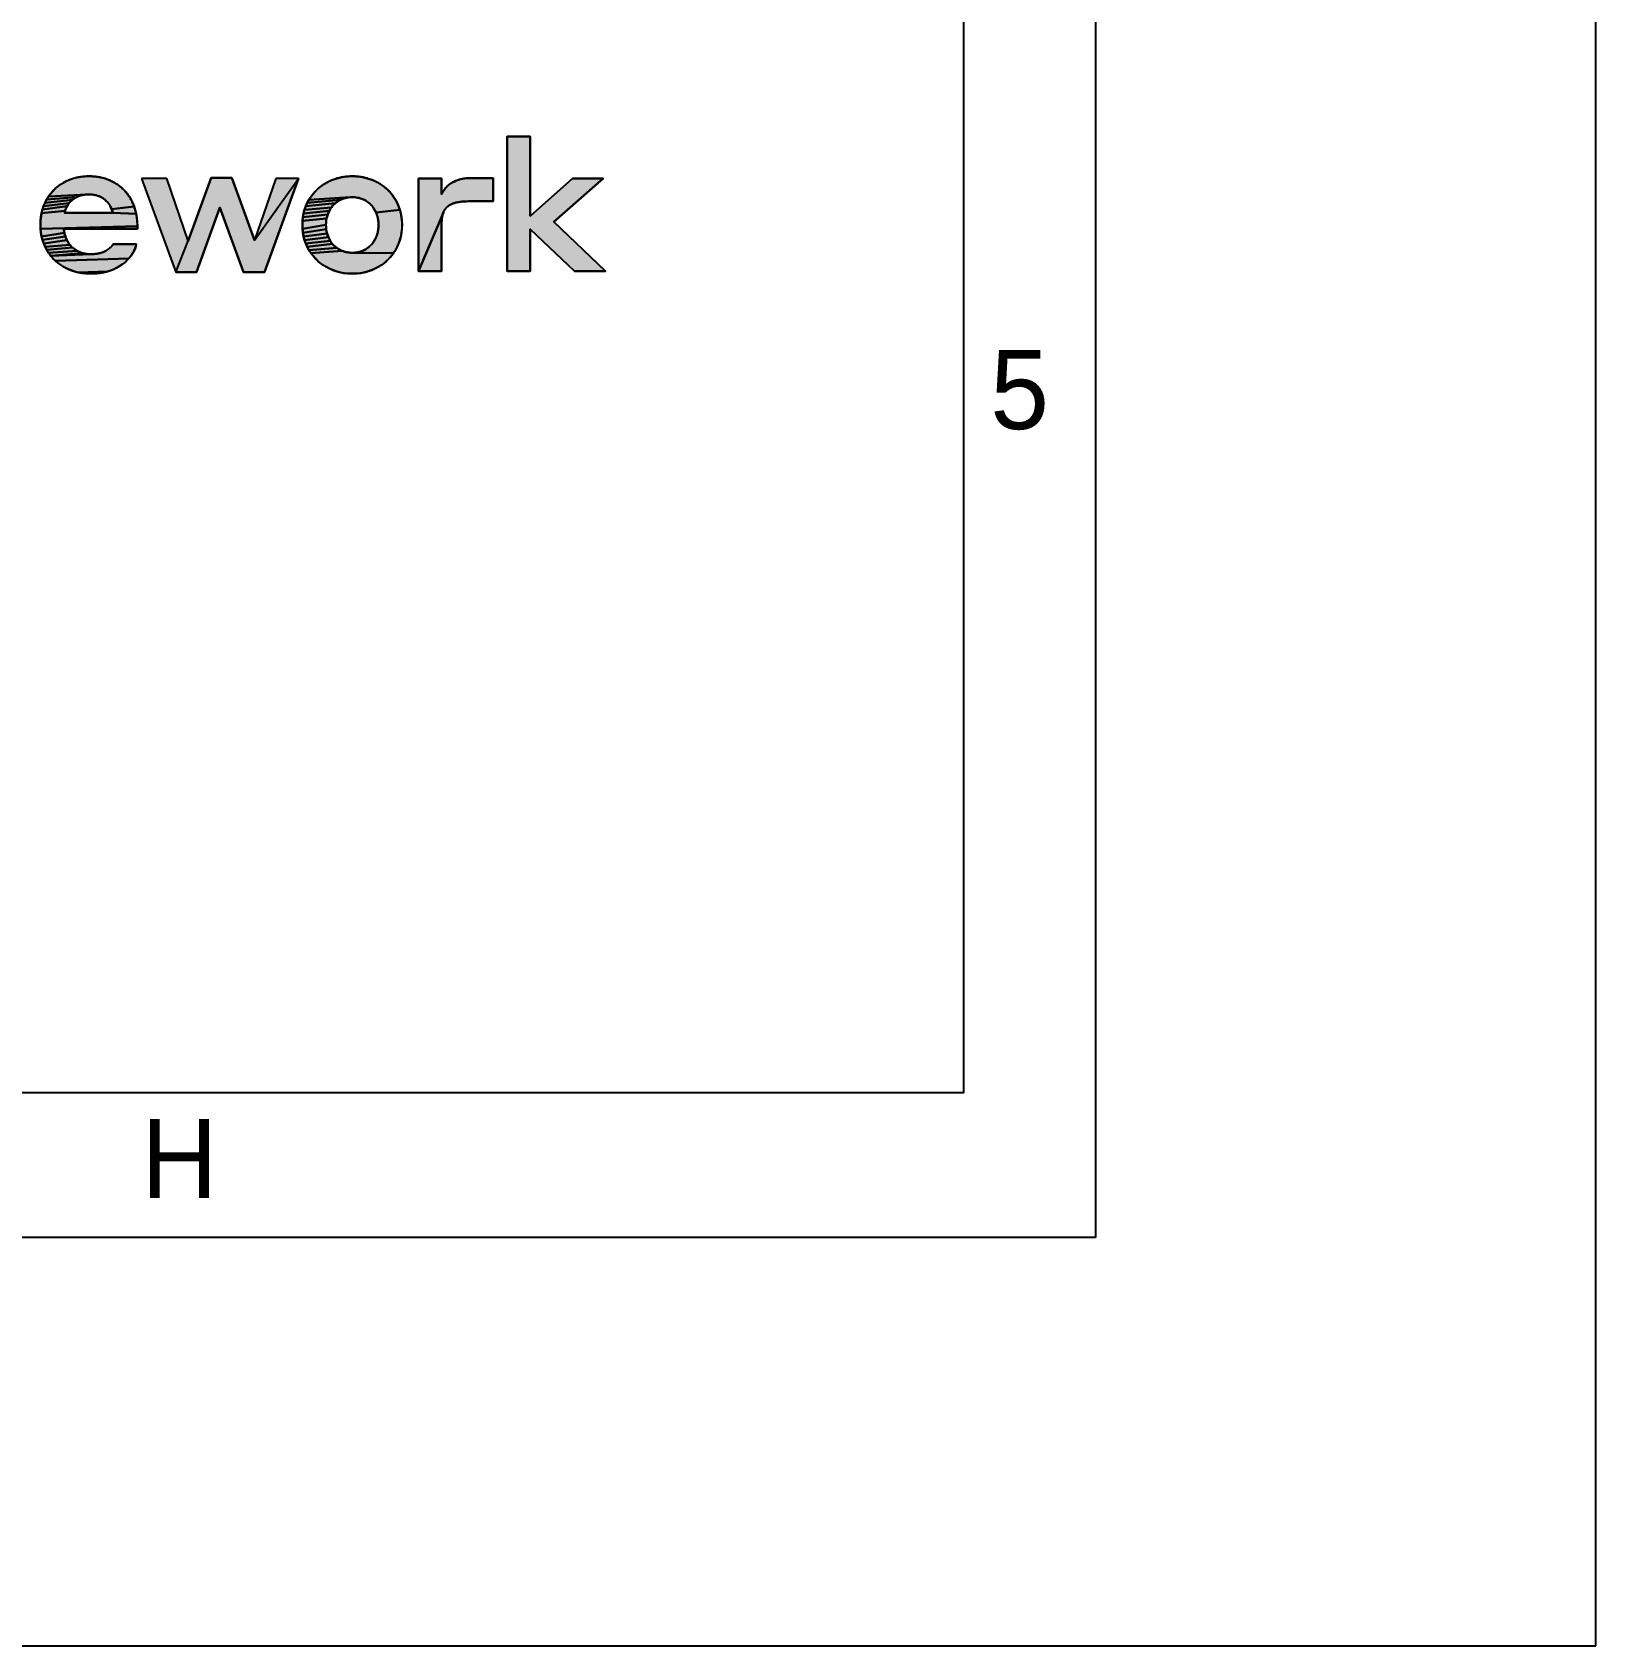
# Model space of a CAD drawing. Header units: millimetres. Extents: x 0 to 420, y 0 to 297.
# Drawn here: x 360.6 to 420, y 0 to 61.3 of the extents above; entities that cross this region are included whole.
import ezdxf

# ---------------------------------------------------------------- set-up
doc = ezdxf.new("R2010")
doc.units = ezdxf.units.MM
doc.header["$LTSCALE"] = 23.1
doc.layers.get('0').update_dxf_attribs({"linetype": 'CONTINUOUS'})
doc.styles.add('TEXTSTYLE_2', font='txt')

msp = doc.modelspace()

# ---------------------------------------------------------------- hatches: boundary and pattern name
at = {"linetype": 'CONTINUOUS'}
for points in [[(379.519, 54.279), (381.132, 55.711), (382.293, 55.711), (380.423, 54.07), (382.39, 52.193), (381.201, 52.193), (379.519, 53.792), (379.519, 52.193), (378.643, 52.193), (378.643, 57.31), (379.519, 57.31)], [(362.609, 55.796), (362.761, 55.801), (362.913, 55.796), (363.061, 55.781), (363.204, 55.757), (363.342, 55.723), (363.474, 55.679), (363.6, 55.627), (363.72, 55.566), (363.834, 55.496), (363.941, 55.418), (364.041, 55.331), (364.134, 55.237), (364.219, 55.135), (364.297, 55.025), (364.366, 54.909), (364.427, 54.785), (364.48, 54.654), (363.625, 54.552), (363.597, 54.614), (363.565, 54.673), (363.531, 54.728), (363.493, 54.779), (363.453, 54.828), (363.409, 54.872), (363.363, 54.913), (363.314, 54.951), (363.262, 54.984), (363.207, 55.014), (363.15, 55.04), (363.091, 55.062), (363.029, 55.08), (362.965, 55.095), (362.899, 55.105), (362.831, 55.111), (362.761, 55.113), (362.686, 55.111), (361.226, 55.031), (361.304, 55.138), (361.39, 55.239), (361.483, 55.332), (361.583, 55.417), (361.69, 55.495), (361.804, 55.564), (361.924, 55.626), (362.05, 55.678), (362.182, 55.722), (362.319, 55.756), (362.462, 55.781)], [(372.768, 55.801), (372.919, 55.796), (373.067, 55.781), (373.21, 55.755), (373.349, 55.72), (373.483, 55.676), (373.611, 55.622), (373.734, 55.56), (373.851, 55.489), (373.962, 55.411), (374.066, 55.324), (374.163, 55.23), (374.252, 55.129), (374.334, 55.022), (374.407, 54.907), (374.472, 54.787), (374.527, 54.661), (374.574, 54.529), (373.669, 54.423), (373.636, 54.492), (373.599, 54.557), (373.557, 54.619), (373.511, 54.677), (373.461, 54.731), (373.408, 54.781), (373.35, 54.827), (373.289, 54.868), (373.224, 54.904), (373.155, 54.935), (373.084, 54.961), (373.009, 54.982), (372.932, 54.997), (372.851, 55.006), (372.768, 55.009), (372.684, 55.006), (371.121, 54.907), (371.194, 55.022), (371.276, 55.129), (371.365, 55.23), (371.462, 55.324), (371.566, 55.411), (371.677, 55.489), (371.794, 55.56), (371.918, 55.622), (372.047, 55.676), (372.182, 55.72), (372.322, 55.755), (372.466, 55.781), (372.615, 55.796)], [(368.189, 55.739), (369.051, 53.368), (370.719, 55.711), (369.433, 52.165), (368.633, 52.165), (367.737, 54.613), (366.847, 52.165), (366.068, 52.165), (366.534, 53.347), (367.403, 55.739)], [(377.209, 55.73), (377.3, 55.732), (378.121, 55.732), (378.121, 54.849), (377.182, 54.849), (377.09, 54.848), (377.004, 54.844), (376.922, 54.837), (376.845, 54.828), (376.773, 54.816), (376.705, 54.801), (376.642, 54.784), (376.583, 54.764), (376.529, 54.741), (376.478, 54.715), (376.432, 54.686), (376.389, 54.654), (376.348, 54.617), (376.31, 54.575), (376.278, 54.531), (376.249, 54.482), (376.225, 54.43), (375.277, 52.193), (375.277, 55.711), (376.16, 55.711), (376.16, 55.12), (376.181, 55.163), (376.207, 55.21), (376.238, 55.261), (376.277, 55.314), (376.323, 55.368), (376.376, 55.423), (376.422, 55.463), (376.472, 55.502), (376.527, 55.539), (376.588, 55.575), (376.655, 55.608), (376.728, 55.638), (376.806, 55.665), (376.891, 55.688), (376.964, 55.703), (377.041, 55.715), (377.123, 55.724)], [(361.878, 54.548), (361.855, 54.485), (360.964, 54.398), (360.998, 54.537), (361.935, 54.667), (361.905, 54.609)], [(361.969, 54.722), (361.935, 54.667), (360.998, 54.537), (361.042, 54.669), (362.005, 54.773)], [(362.046, 54.822), (362.005, 54.773), (361.042, 54.669), (361.095, 54.796), (362.136, 54.908), (362.089, 54.866)], [(362.185, 54.946), (362.136, 54.908), (361.095, 54.796), (361.156, 54.917), (362.294, 55.01), (362.238, 54.98)], [(362.352, 55.037), (362.294, 55.01), (361.156, 54.917), (361.226, 55.031), (362.686, 55.111), (362.614, 55.104), (362.545, 55.094), (362.478, 55.079), (362.414, 55.06)], [(364.48, 54.654), (364.523, 54.516), (364.558, 54.372), (363.671, 54.418), (363.65, 54.487), (363.625, 54.552)], [(371.931, 54.554), (371.894, 54.489), (370.918, 54.392), (370.955, 54.529), (371.973, 54.616)], [(372.019, 54.674), (371.973, 54.616), (370.955, 54.529), (371.001, 54.661), (372.123, 54.779), (372.069, 54.729)], [(372.181, 54.825), (372.123, 54.779), (371.001, 54.661), (371.057, 54.787), (372.308, 54.903), (372.243, 54.866)], [(372.377, 54.934), (372.308, 54.903), (371.057, 54.787), (371.121, 54.907), (372.684, 55.006), (372.603, 54.996), (372.524, 54.981), (372.449, 54.96)], [(363.671, 54.418), (364.558, 54.372), (364.583, 54.222), (364.598, 54.066), (364.603, 53.903), (360.923, 53.803), (360.918, 53.952), (360.923, 54.106), (360.939, 54.255), (360.964, 54.398), (361.855, 54.485), (361.836, 54.418)], [(371.778, 54.117), (371.77, 54.036), (371.767, 53.952), (370.876, 53.801), (370.87, 53.952), (370.876, 54.103), (371.791, 54.197)], [(371.81, 54.274), (371.791, 54.197), (370.876, 54.103), (370.892, 54.25), (371.833, 54.348)], [(371.77, 53.869), (371.778, 53.787), (370.892, 53.655), (370.876, 53.801), (371.767, 53.952)], [(371.861, 54.42), (371.833, 54.348), (370.892, 54.25), (370.918, 54.392), (371.894, 54.489)], [(374.574, 54.529), (374.611, 54.392), (374.637, 54.25), (374.654, 54.103), (374.659, 53.952), (374.654, 53.801), (374.637, 53.655), (374.611, 53.513), (374.574, 53.375), (374.527, 53.244), (374.472, 53.117), (374.407, 52.997), (374.334, 52.882), (372.851, 52.898), (372.932, 52.907), (373.009, 52.922), (373.084, 52.943), (373.155, 52.969), (373.224, 53), (373.289, 53.036), (373.35, 53.077), (373.408, 53.123), (373.461, 53.173), (373.511, 53.227), (373.557, 53.285), (373.599, 53.347), (373.636, 53.412), (373.669, 53.481), (373.697, 53.553), (373.72, 53.628), (373.738, 53.705), (373.752, 53.785), (373.76, 53.868), (373.762, 53.952), (373.76, 54.037), (373.752, 54.119), (373.738, 54.199), (373.72, 54.276), (373.697, 54.351), (373.669, 54.423)], [(376.16, 54.042), (376.16, 52.193), (375.277, 52.193), (376.225, 54.43), (376.204, 54.375), (376.188, 54.316), (376.176, 54.253), (376.167, 54.187), (376.162, 54.116)], [(364.603, 53.903), (364.603, 53.806), (361.808, 53.806), (361.816, 53.729), (361.829, 53.653), (360.964, 53.517), (360.939, 53.658), (360.923, 53.803)], [(361.847, 53.58), (361.869, 53.509), (360.999, 53.381), (360.964, 53.517), (361.829, 53.653)], [(361.896, 53.44), (361.927, 53.374), (361.043, 53.249), (360.999, 53.381), (361.869, 53.509)], [(362.001, 53.252), (362.044, 53.195), (361.097, 53.123), (361.043, 53.249), (361.927, 53.374), (361.962, 53.311)], [(371.791, 53.708), (371.81, 53.63), (370.918, 53.513), (370.892, 53.655), (371.778, 53.787)], [(371.833, 53.556), (371.861, 53.484), (370.955, 53.375), (370.918, 53.513), (371.81, 53.63)], [(371.894, 53.415), (371.931, 53.35), (371.001, 53.244), (370.955, 53.375), (371.861, 53.484)], [(371.973, 53.288), (372.019, 53.23), (371.057, 53.117), (371.001, 53.244), (371.931, 53.35)], [(362.091, 53.142), (362.141, 53.093), (361.159, 53.003), (361.097, 53.123), (362.044, 53.195)], [(362.254, 53.006), (362.315, 52.968), (361.23, 52.889), (361.159, 53.003), (362.141, 53.093), (362.196, 53.047)], [(362.447, 52.907), (362.518, 52.883), (361.309, 52.781), (361.23, 52.889), (362.315, 52.968), (362.379, 52.935)], [(363.67, 53.2), (363.685, 53.222), (364.561, 53.222), (364.544, 53.145), (364.516, 53.059), (364.475, 52.967), (364.421, 52.87), (364.353, 52.771), (364.272, 52.672), (361.493, 52.585), (361.397, 52.679), (361.309, 52.781), (362.83, 52.84), (362.896, 52.841), (362.959, 52.845), (363.019, 52.851), (363.075, 52.86), (363.129, 52.87), (363.192, 52.886), (363.251, 52.904), (363.306, 52.924), (363.356, 52.946), (363.403, 52.97), (363.445, 52.994), (363.484, 53.02), (363.519, 53.045), (363.561, 53.08), (363.596, 53.113), (363.626, 53.145), (363.651, 53.174)], [(362.83, 52.84), (361.309, 52.781), (362.518, 52.883), (362.592, 52.864), (362.668, 52.851), (362.748, 52.843)], [(372.123, 53.125), (372.181, 53.079), (371.121, 52.997), (371.057, 53.117), (372.019, 53.23), (372.069, 53.175)], [(372.308, 53.001), (372.377, 52.97), (371.194, 52.882), (371.121, 52.997), (372.181, 53.079), (372.243, 53.038)], [(372.768, 52.895), (372.851, 52.898), (374.334, 52.882), (374.252, 52.775), (374.163, 52.674), (374.066, 52.58), (373.962, 52.493), (373.851, 52.415), (373.734, 52.344), (373.611, 52.282), (373.483, 52.229), (373.349, 52.184), (373.21, 52.149), (373.067, 52.123), (372.919, 52.108), (372.768, 52.103), (372.615, 52.108), (372.466, 52.123), (372.322, 52.149), (372.182, 52.184), (372.047, 52.229), (371.918, 52.282), (371.794, 52.344), (371.677, 52.415), (371.566, 52.493), (371.462, 52.58), (371.365, 52.674), (371.276, 52.775), (371.194, 52.882), (372.377, 52.97), (372.449, 52.944), (372.524, 52.923), (372.603, 52.908), (372.684, 52.898)], [(364.202, 52.599), (364.123, 52.527), (364.036, 52.458), (363.94, 52.393), (363.835, 52.332), (363.721, 52.276), (363.597, 52.227), (363.464, 52.185), (362.363, 52.15), (362.219, 52.186), (362.081, 52.231), (361.949, 52.285), (361.825, 52.348), (361.707, 52.419), (361.596, 52.498), (361.493, 52.585), (364.272, 52.672)], [(363.35, 52.156), (363.23, 52.134), (363.103, 52.117), (362.97, 52.106), (362.83, 52.103), (362.669, 52.108), (362.513, 52.124), (362.363, 52.15), (363.464, 52.185)]]:
    msp.add_hatch(color=7, dxfattribs=at).paths.add_polyline_path(points)

# ---------------------------------------------------------------- linework, layer by layer
at = {"color": 7, "linetype": 'CONTINUOUS'}
for p, q in [((420, 0), (420, 297)), ((401, 281.5), (401, 15.5)), ((396, 21), (396, 276)), ((379.519, 57.31), (378.643, 57.31)), ((378.643, 57.31), (378.643, 52.193)), ((379.519, 54.279), (379.519, 57.31)), ((365.72, 55.711), (364.754, 55.711)), ((364.754, 55.711), (366.068, 52.165)), ((366.534, 53.347), (365.72, 55.711)), ((367.403, 55.739), (366.534, 53.347)), ((368.189, 55.739), (367.403, 55.739)), ((369.051, 53.368), (368.189, 55.739)), ((369.857, 55.711), (369.051, 53.368)), ((369.433, 52.165), (370.719, 55.711)), ((370.719, 55.711), (369.857, 55.711)), ((376.16, 55.711), (375.277, 55.711)), ((375.277, 55.711), (375.277, 52.193)), ((376.16, 55.12), (376.16, 55.711)), ((378.121, 55.732), (377.3, 55.732)), ((378.121, 54.849), (378.121, 55.732)), ((381.132, 55.711), (379.519, 54.279)), ((380.423, 54.07), (382.293, 55.711)), ((382.293, 55.711), (381.132, 55.711)), ((366.847, 52.165), (367.737, 54.613)), ((367.737, 54.613), (368.633, 52.165)), ((377.182, 54.849), (378.121, 54.849)), ((363.671, 54.418), (361.836, 54.418)), ((376.16, 52.193), (376.16, 54.042)), ((382.39, 52.193), (380.423, 54.07)), ((361.808, 53.806), (364.603, 53.806)), ((364.603, 53.806), (364.603, 53.903)), ((379.519, 53.792), (381.201, 52.193)), ((379.519, 52.193), (379.519, 53.792)), ((364.561, 53.222), (363.685, 53.222)), ((366.068, 52.165), (366.847, 52.165)), ((368.633, 52.165), (369.433, 52.165)), ((375.277, 52.193), (376.16, 52.193)), ((378.643, 52.193), (379.519, 52.193)), ((381.201, 52.193), (382.39, 52.193)), ((396, 21), (23.5, 21)), ((401, 15.5), (19, 15.5)), ((0, 0), (420, 0))]:
    msp.add_line(p, q, dxfattribs=at)
for points in [[(379.519, 54.279), (381.132, 55.711), (382.293, 55.711), (380.423, 54.07), (382.39, 52.193), (381.201, 52.193), (379.519, 53.792), (379.519, 52.193), (378.643, 52.193), (378.643, 57.31), (379.519, 57.31), (379.519, 54.279)], [(362.761, 55.801), (362.713, 55.801), (362.666, 55.799), (362.62, 55.797), (362.574, 55.794), (362.528, 55.789), (362.483, 55.784), (362.438, 55.778), (362.394, 55.771), (362.35, 55.763), (362.307, 55.754), (362.264, 55.744), (362.222, 55.733), (362.18, 55.721), (362.139, 55.709), (362.098, 55.695), (362.058, 55.681), (362.018, 55.666), (361.979, 55.65), (361.94, 55.633), (361.902, 55.616), (361.865, 55.597), (361.828, 55.578), (361.792, 55.558), (361.756, 55.537), (361.721, 55.515), (361.687, 55.493), (361.653, 55.47), (361.62, 55.446), (361.588, 55.421), (361.556, 55.395), (361.525, 55.369), (361.494, 55.342), (361.464, 55.314), (361.435, 55.286), (361.407, 55.257), (361.379, 55.227), (361.352, 55.197), (361.326, 55.165), (361.3, 55.134), (361.276, 55.101), (361.252, 55.068), (361.228, 55.034), (361.206, 55), (361.184, 54.964), (361.163, 54.929), (361.143, 54.892), (361.124, 54.855), (361.105, 54.818), (361.087, 54.78), (361.071, 54.741), (361.055, 54.702), (361.039, 54.662), (361.025, 54.621), (361.012, 54.58), (360.999, 54.539), (360.987, 54.496), (360.976, 54.454), (360.966, 54.411), (360.957, 54.367), (360.949, 54.323), (360.942, 54.278), (360.936, 54.233), (360.93, 54.187), (360.926, 54.141), (360.923, 54.095), (360.92, 54.048), (360.919, 54), (360.918, 53.952)], [(362.609, 55.796), (362.761, 55.801), (362.913, 55.796), (363.061, 55.781), (363.204, 55.757), (363.342, 55.723), (363.474, 55.679), (363.6, 55.627), (363.72, 55.566), (363.834, 55.496), (363.941, 55.418), (364.041, 55.331), (364.134, 55.237), (364.219, 55.135), (364.297, 55.025), (364.366, 54.909), (364.427, 54.785), (364.48, 54.654), (363.625, 54.552), (363.597, 54.614), (363.565, 54.673), (363.531, 54.728), (363.493, 54.779), (363.453, 54.828), (363.409, 54.872), (363.363, 54.913), (363.314, 54.951), (363.262, 54.984), (363.207, 55.014), (363.15, 55.04), (363.091, 55.062), (363.029, 55.08), (362.965, 55.095), (362.899, 55.105), (362.831, 55.111), (362.761, 55.113), (362.686, 55.111), (361.226, 55.031), (361.304, 55.138), (361.39, 55.239), (361.483, 55.332), (361.583, 55.417), (361.69, 55.495), (361.804, 55.564), (361.924, 55.626), (362.05, 55.678), (362.182, 55.722), (362.319, 55.756), (362.462, 55.781), (362.609, 55.796)], [(364.603, 53.903), (364.602, 53.954), (364.601, 54.004), (364.598, 54.054), (364.595, 54.103), (364.591, 54.151), (364.585, 54.199), (364.579, 54.247), (364.572, 54.293), (364.564, 54.339), (364.555, 54.385), (364.545, 54.43), (364.534, 54.474), (364.523, 54.518), (364.51, 54.561), (364.497, 54.604), (364.483, 54.646), (364.467, 54.687), (364.452, 54.728), (364.435, 54.768), (364.417, 54.807), (364.399, 54.846), (364.379, 54.884), (364.359, 54.921), (364.339, 54.958), (364.317, 54.993), (364.295, 55.029), (364.271, 55.063), (364.247, 55.097), (364.223, 55.13), (364.197, 55.163), (364.171, 55.195), (364.144, 55.226), (364.117, 55.256), (364.088, 55.285), (364.059, 55.314), (364.03, 55.342), (363.999, 55.369), (363.968, 55.396), (363.936, 55.421), (363.904, 55.446), (363.871, 55.47), (363.837, 55.494), (363.803, 55.516), (363.768, 55.538), (363.732, 55.559), (363.696, 55.579), (363.659, 55.598), (363.622, 55.617), (363.584, 55.634), (363.545, 55.651), (363.506, 55.667), (363.466, 55.682), (363.426, 55.696), (363.385, 55.71), (363.344, 55.722), (363.302, 55.734), (363.259, 55.744), (363.216, 55.754), (363.173, 55.763), (363.129, 55.771), (363.085, 55.778), (363.04, 55.784), (362.994, 55.789), (362.949, 55.794), (362.902, 55.797), (362.855, 55.799), (362.808, 55.801), (362.761, 55.801)], [(372.768, 55.801), (372.721, 55.801), (372.675, 55.799), (372.628, 55.797), (372.582, 55.794), (372.537, 55.789), (372.492, 55.784), (372.447, 55.778), (372.403, 55.771), (372.359, 55.763), (372.315, 55.754), (372.272, 55.744), (372.23, 55.733), (372.188, 55.722), (372.146, 55.709), (372.105, 55.696), (372.064, 55.682), (372.024, 55.667), (371.984, 55.651), (371.945, 55.634), (371.907, 55.617), (371.869, 55.599), (371.831, 55.58), (371.794, 55.56), (371.758, 55.539), (371.722, 55.518), (371.687, 55.496), (371.652, 55.473), (371.618, 55.449), (371.585, 55.425), (371.552, 55.4), (371.52, 55.374), (371.488, 55.348), (371.457, 55.32), (371.427, 55.292), (371.398, 55.264), (371.369, 55.235), (371.341, 55.205), (371.314, 55.174), (371.287, 55.143), (371.261, 55.111), (371.236, 55.079), (371.211, 55.046), (371.188, 55.012), (371.165, 54.978), (371.143, 54.943), (371.121, 54.907), (371.101, 54.871), (371.081, 54.835), (371.062, 54.798), (371.044, 54.76), (371.027, 54.722), (371.01, 54.683), (370.995, 54.644), (370.98, 54.604), (370.966, 54.564), (370.953, 54.523), (370.941, 54.482), (370.93, 54.44), (370.92, 54.398), (370.911, 54.355), (370.902, 54.312), (370.895, 54.268), (370.888, 54.225), (370.883, 54.18), (370.878, 54.135), (370.875, 54.09), (370.872, 54.044), (370.871, 53.999), (370.87, 53.952)], [(372.768, 55.801), (372.919, 55.796), (373.067, 55.781), (373.21, 55.755), (373.349, 55.72), (373.483, 55.676), (373.611, 55.622), (373.734, 55.56), (373.851, 55.489), (373.962, 55.411), (374.066, 55.324), (374.163, 55.23), (374.252, 55.129), (374.334, 55.022), (374.407, 54.907), (374.472, 54.787), (374.527, 54.661), (374.574, 54.529), (373.669, 54.423), (373.636, 54.492), (373.599, 54.557), (373.557, 54.619), (373.511, 54.677), (373.461, 54.731), (373.408, 54.781), (373.35, 54.827), (373.289, 54.868), (373.224, 54.904), (373.155, 54.935), (373.084, 54.961), (373.009, 54.982), (372.932, 54.997), (372.851, 55.006), (372.768, 55.009), (372.684, 55.006), (371.121, 54.907), (371.194, 55.022), (371.276, 55.129), (371.365, 55.23), (371.462, 55.324), (371.566, 55.411), (371.677, 55.489), (371.794, 55.56), (371.918, 55.622), (372.047, 55.676), (372.182, 55.72), (372.322, 55.755), (372.466, 55.781), (372.615, 55.796), (372.768, 55.801)], [(374.659, 53.952), (374.659, 53.999), (374.657, 54.044), (374.655, 54.09), (374.651, 54.135), (374.647, 54.18), (374.641, 54.225), (374.635, 54.268), (374.627, 54.312), (374.619, 54.355), (374.609, 54.398), (374.599, 54.44), (374.588, 54.482), (374.576, 54.523), (374.563, 54.564), (374.549, 54.604), (374.534, 54.644), (374.518, 54.683), (374.502, 54.722), (374.485, 54.76), (374.466, 54.798), (374.447, 54.835), (374.428, 54.871), (374.407, 54.907), (374.385, 54.943), (374.363, 54.978), (374.34, 55.012), (374.317, 55.046), (374.292, 55.079), (374.267, 55.111), (374.241, 55.143), (374.214, 55.174), (374.187, 55.205), (374.159, 55.235), (374.13, 55.264), (374.1, 55.292), (374.07, 55.32), (374.039, 55.348), (374.008, 55.374), (373.976, 55.4), (373.943, 55.425), (373.91, 55.449), (373.876, 55.473), (373.841, 55.496), (373.806, 55.518), (373.771, 55.539), (373.734, 55.56), (373.697, 55.58), (373.66, 55.599), (373.622, 55.617), (373.584, 55.634), (373.545, 55.651), (373.505, 55.667), (373.465, 55.682), (373.425, 55.696), (373.384, 55.709), (373.343, 55.722), (373.301, 55.733), (373.259, 55.744), (373.216, 55.754), (373.173, 55.763), (373.13, 55.771), (373.086, 55.778), (373.041, 55.784), (372.997, 55.789), (372.952, 55.794), (372.906, 55.797), (372.861, 55.799), (372.815, 55.801), (372.768, 55.801)], [(368.189, 55.739), (369.051, 53.368), (370.719, 55.711), (369.433, 52.165), (368.633, 52.165), (367.737, 54.613), (366.847, 52.165), (366.068, 52.165), (366.534, 53.347), (367.403, 55.739), (368.189, 55.739)], [(377.209, 55.73), (377.3, 55.732), (378.121, 55.732), (378.121, 54.849), (377.182, 54.849), (377.09, 54.848), (377.004, 54.844), (376.922, 54.837), (376.845, 54.828), (376.773, 54.816), (376.705, 54.801), (376.642, 54.784), (376.583, 54.764), (376.529, 54.741), (376.478, 54.715), (376.432, 54.686), (376.389, 54.654), (376.348, 54.617), (376.31, 54.575), (376.278, 54.531), (376.249, 54.482), (376.225, 54.43), (375.277, 52.193), (375.277, 55.711), (376.16, 55.711), (376.16, 55.12), (376.181, 55.163), (376.207, 55.21), (376.238, 55.261), (376.277, 55.314), (376.323, 55.368), (376.376, 55.423), (376.422, 55.463), (376.472, 55.502), (376.527, 55.539), (376.588, 55.575), (376.655, 55.608), (376.728, 55.638), (376.806, 55.665), (376.891, 55.688), (376.964, 55.703), (377.041, 55.715), (377.123, 55.724), (377.209, 55.73)], [(377.3, 55.732), (377.271, 55.732), (377.243, 55.731), (377.215, 55.73), (377.187, 55.729), (377.16, 55.727), (377.133, 55.725), (377.107, 55.723), (377.081, 55.72), (377.056, 55.717), (377.031, 55.714), (377.007, 55.71), (376.983, 55.706), (376.959, 55.702), (376.936, 55.698), (376.913, 55.693), (376.891, 55.688), (376.866, 55.681), (376.842, 55.675), (376.818, 55.668), (376.795, 55.661), (376.772, 55.654), (376.749, 55.646), (376.728, 55.638), (376.706, 55.63), (376.685, 55.621), (376.665, 55.612), (376.645, 55.603), (376.626, 55.594), (376.607, 55.584), (376.588, 55.575), (376.567, 55.563), (376.547, 55.551), (376.527, 55.539), (376.508, 55.527), (376.49, 55.514), (376.472, 55.502), (376.455, 55.489), (376.438, 55.476), (376.422, 55.463), (376.406, 55.449), (376.391, 55.436), (376.376, 55.423), (376.361, 55.408), (376.346, 55.393), (376.332, 55.378), (376.318, 55.363), (376.305, 55.349), (376.293, 55.334), (376.281, 55.319), (376.269, 55.304), (376.259, 55.29), (376.248, 55.275), (376.238, 55.261), (376.229, 55.247), (376.22, 55.233), (376.212, 55.219), (376.204, 55.206), (376.196, 55.193), (376.189, 55.18), (376.183, 55.167), (376.176, 55.155), (376.171, 55.143), (376.165, 55.131), (376.16, 55.12)], [(361.878, 54.548), (361.855, 54.485), (360.964, 54.398), (360.998, 54.537), (361.935, 54.667), (361.905, 54.609), (361.878, 54.548)], [(361.969, 54.722), (361.935, 54.667), (360.998, 54.537), (361.042, 54.669), (362.005, 54.773), (361.969, 54.722)], [(362.046, 54.822), (362.005, 54.773), (361.042, 54.669), (361.095, 54.796), (362.136, 54.908), (362.089, 54.866), (362.046, 54.822)], [(362.185, 54.946), (362.136, 54.908), (361.095, 54.796), (361.156, 54.917), (362.294, 55.01), (362.238, 54.98), (362.185, 54.946)], [(362.352, 55.037), (362.294, 55.01), (361.156, 54.917), (361.226, 55.031), (362.686, 55.111), (362.614, 55.104), (362.545, 55.094), (362.478, 55.079), (362.414, 55.06), (362.352, 55.037)], [(361.836, 54.418), (361.842, 54.439), (361.848, 54.46), (361.854, 54.48), (361.861, 54.501), (361.868, 54.52), (361.875, 54.54), (361.883, 54.56), (361.891, 54.579), (361.899, 54.598), (361.908, 54.616), (361.917, 54.634), (361.927, 54.652), (361.937, 54.67), (361.947, 54.687), (361.957, 54.704), (361.968, 54.721), (361.979, 54.737), (361.99, 54.753), (362.002, 54.769), (362.014, 54.785), (362.027, 54.8), (362.039, 54.815), (362.052, 54.829), (362.066, 54.843), (362.079, 54.857), (362.093, 54.871), (362.108, 54.884), (362.122, 54.897), (362.137, 54.909), (362.152, 54.921), (362.168, 54.933), (362.184, 54.944), (362.2, 54.956), (362.216, 54.966), (362.233, 54.977), (362.25, 54.987), (362.267, 54.996), (362.284, 55.006), (362.302, 55.015), (362.32, 55.023), (362.339, 55.031), (362.357, 55.039), (362.376, 55.047), (362.395, 55.054), (362.415, 55.06), (362.434, 55.067), (362.454, 55.073), (362.475, 55.078), (362.495, 55.083), (362.516, 55.088), (362.537, 55.092), (362.558, 55.096), (362.58, 55.1), (362.601, 55.103), (362.623, 55.106), (362.646, 55.108), (362.668, 55.11), (362.691, 55.111), (362.714, 55.112), (362.737, 55.113), (362.761, 55.113)], [(362.761, 55.113), (362.783, 55.113), (362.805, 55.112), (362.828, 55.111), (362.849, 55.11), (362.871, 55.108), (362.893, 55.106), (362.914, 55.103), (362.935, 55.1), (362.956, 55.096), (362.976, 55.093), (362.997, 55.088), (363.017, 55.084), (363.037, 55.078), (363.056, 55.073), (363.076, 55.067), (363.095, 55.061), (363.114, 55.054), (363.133, 55.047), (363.151, 55.04), (363.17, 55.032), (363.188, 55.024), (363.206, 55.015), (363.223, 55.006), (363.24, 54.997), (363.257, 54.987), (363.274, 54.977), (363.291, 54.966), (363.307, 54.955), (363.323, 54.944), (363.338, 54.932), (363.354, 54.92), (363.369, 54.908), (363.384, 54.895), (363.398, 54.882), (363.413, 54.869), (363.427, 54.855), (363.44, 54.841), (363.454, 54.826), (363.467, 54.811), (363.48, 54.796), (363.492, 54.78), (363.505, 54.764), (363.517, 54.748), (363.528, 54.731), (363.54, 54.714), (363.551, 54.697), (363.561, 54.679), (363.572, 54.661), (363.582, 54.643), (363.592, 54.624), (363.601, 54.605), (363.61, 54.585), (363.619, 54.566), (363.627, 54.545), (363.636, 54.525), (363.643, 54.504), (363.651, 54.483), (363.658, 54.462), (363.665, 54.44), (363.671, 54.418)], [(364.48, 54.654), (364.523, 54.516), (364.558, 54.372), (363.671, 54.418), (363.65, 54.487), (363.625, 54.552), (364.48, 54.654)], [(371.931, 54.554), (371.894, 54.489), (370.918, 54.392), (370.955, 54.529), (371.973, 54.616), (371.931, 54.554)], [(372.019, 54.674), (371.973, 54.616), (370.955, 54.529), (371.001, 54.661), (372.123, 54.779), (372.069, 54.729), (372.019, 54.674)], [(372.181, 54.825), (372.123, 54.779), (371.001, 54.661), (371.057, 54.787), (372.308, 54.903), (372.243, 54.866), (372.181, 54.825)], [(372.377, 54.934), (372.308, 54.903), (371.057, 54.787), (371.121, 54.907), (372.684, 55.006), (372.603, 54.996), (372.524, 54.981), (372.449, 54.96), (372.377, 54.934)], [(371.767, 53.952), (371.767, 53.978), (371.768, 54.003), (371.769, 54.028), (371.771, 54.054), (371.773, 54.078), (371.776, 54.103), (371.779, 54.128), (371.783, 54.152), (371.787, 54.176), (371.792, 54.2), (371.797, 54.224), (371.803, 54.247), (371.809, 54.271), (371.815, 54.294), (371.822, 54.316), (371.83, 54.339), (371.837, 54.361), (371.846, 54.383), (371.854, 54.405), (371.864, 54.426), (371.873, 54.447), (371.883, 54.468), (371.894, 54.489), (371.905, 54.509), (371.916, 54.529), (371.928, 54.549), (371.94, 54.568), (371.952, 54.587), (371.965, 54.606), (371.979, 54.624), (371.992, 54.642), (372.006, 54.66), (372.021, 54.677), (372.036, 54.694), (372.051, 54.71), (372.067, 54.726), (372.083, 54.742), (372.099, 54.758), (372.116, 54.773), (372.133, 54.787), (372.15, 54.801), (372.168, 54.815), (372.186, 54.829), (372.205, 54.842), (372.224, 54.854), (372.243, 54.866), (372.262, 54.878), (372.282, 54.889), (372.302, 54.9), (372.323, 54.91), (372.344, 54.92), (372.365, 54.929), (372.386, 54.938), (372.408, 54.946), (372.43, 54.954), (372.452, 54.961), (372.475, 54.968), (372.498, 54.975), (372.521, 54.98), (372.545, 54.986), (372.568, 54.991), (372.592, 54.995), (372.617, 54.998), (372.641, 55.002), (372.666, 55.004), (372.691, 55.006), (372.717, 55.008), (372.742, 55.008), (372.768, 55.009)], [(372.768, 55.009), (372.794, 55.008), (372.819, 55.008), (372.844, 55.006), (372.869, 55.004), (372.894, 55.002), (372.918, 54.999), (372.942, 54.995), (372.966, 54.991), (372.989, 54.986), (373.013, 54.981), (373.036, 54.975), (373.058, 54.969), (373.081, 54.962), (373.103, 54.955), (373.125, 54.947), (373.146, 54.939), (373.168, 54.93), (373.189, 54.921), (373.209, 54.911), (373.23, 54.901), (373.25, 54.89), (373.269, 54.879), (373.289, 54.868), (373.308, 54.856), (373.326, 54.843), (373.345, 54.83), (373.363, 54.817), (373.381, 54.804), (373.398, 54.789), (373.415, 54.775), (373.432, 54.76), (373.448, 54.745), (373.464, 54.729), (373.479, 54.713), (373.494, 54.696), (373.509, 54.68), (373.524, 54.662), (373.538, 54.645), (373.551, 54.627), (373.565, 54.609), (373.578, 54.59), (373.59, 54.571), (373.602, 54.552), (373.614, 54.532), (373.625, 54.512), (373.636, 54.492), (373.646, 54.471), (373.656, 54.45), (373.666, 54.429), (373.675, 54.408), (373.684, 54.386), (373.692, 54.364), (373.7, 54.342), (373.707, 54.319), (373.714, 54.296), (373.721, 54.273), (373.727, 54.25), (373.732, 54.226), (373.738, 54.202), (373.742, 54.178), (373.746, 54.154), (373.75, 54.129), (373.753, 54.105), (373.756, 54.08), (373.758, 54.055), (373.76, 54.029), (373.761, 54.004), (373.762, 53.978), (373.762, 53.952)], [(376.16, 54.042), (376.16, 54.066), (376.161, 54.089), (376.161, 54.112), (376.163, 54.135), (376.164, 54.157), (376.166, 54.179), (376.168, 54.2), (376.171, 54.221), (376.174, 54.242), (376.177, 54.262), (376.181, 54.282), (376.185, 54.302), (376.189, 54.321), (376.194, 54.34), (376.199, 54.358), (376.205, 54.377), (376.211, 54.394), (376.217, 54.412), (376.224, 54.429), (376.231, 54.446), (376.239, 54.462), (376.247, 54.478), (376.255, 54.494), (376.264, 54.509), (376.273, 54.524), (376.283, 54.539), (376.293, 54.553), (376.303, 54.567), (376.314, 54.58), (376.326, 54.593), (376.338, 54.606), (376.35, 54.619), (376.363, 54.631), (376.376, 54.643), (376.389, 54.654), (376.402, 54.665), (376.416, 54.675), (376.429, 54.684), (376.444, 54.694), (376.458, 54.703), (376.473, 54.712), (376.488, 54.72), (376.504, 54.729), (376.52, 54.737), (376.537, 54.744), (376.554, 54.752), (376.571, 54.759), (376.589, 54.766), (376.608, 54.772), (376.626, 54.779), (376.645, 54.785), (376.665, 54.791), (376.685, 54.796), (376.705, 54.801), (376.726, 54.806), (376.748, 54.811), (376.769, 54.815), (376.792, 54.819), (376.814, 54.823), (376.838, 54.827), (376.861, 54.83), (376.885, 54.833), (376.91, 54.836), (376.935, 54.838), (376.96, 54.841), (376.986, 54.843), (377.013, 54.844), (377.04, 54.846), (377.067, 54.847), (377.095, 54.848), (377.123, 54.849), (377.152, 54.849), (377.182, 54.849)], [(363.671, 54.418), (364.558, 54.372), (364.583, 54.222), (364.598, 54.066), (364.603, 53.903), (360.923, 53.803), (360.918, 53.952), (360.923, 54.106), (360.939, 54.255), (360.964, 54.398), (361.855, 54.485), (361.836, 54.418), (363.671, 54.418)], [(360.918, 53.952), (360.919, 53.906), (360.92, 53.861), (360.923, 53.816), (360.926, 53.771), (360.93, 53.727), (360.935, 53.683), (360.941, 53.639), (360.948, 53.596), (360.956, 53.553), (360.965, 53.511), (360.975, 53.469), (360.986, 53.428), (360.997, 53.387), (361.009, 53.346), (361.023, 53.306), (361.037, 53.266), (361.052, 53.227), (361.068, 53.188), (361.084, 53.15), (361.102, 53.113), (361.12, 53.076), (361.139, 53.039), (361.159, 53.003), (361.18, 52.968), (361.201, 52.933), (361.223, 52.898), (361.247, 52.865), (361.27, 52.832), (361.295, 52.799), (361.32, 52.767), (361.347, 52.736), (361.374, 52.705), (361.401, 52.675), (361.43, 52.646), (361.459, 52.617), (361.488, 52.589), (361.519, 52.562), (361.55, 52.535), (361.582, 52.509), (361.615, 52.484), (361.648, 52.459), (361.682, 52.435), (361.717, 52.412), (361.752, 52.39), (361.788, 52.368), (361.825, 52.348), (361.862, 52.328), (361.9, 52.308), (361.938, 52.29), (361.977, 52.272), (362.017, 52.255), (362.058, 52.239), (362.099, 52.224), (362.14, 52.21), (362.182, 52.196), (362.225, 52.184), (362.268, 52.172), (362.312, 52.161), (362.357, 52.151), (362.402, 52.142), (362.447, 52.134), (362.493, 52.127), (362.54, 52.121), (362.587, 52.115), (362.635, 52.111), (362.683, 52.107), (362.731, 52.105), (362.781, 52.103), (362.83, 52.103)], [(371.778, 54.117), (371.77, 54.036), (371.767, 53.952), (370.876, 53.801), (370.87, 53.952), (370.876, 54.103), (371.791, 54.197), (371.778, 54.117)], [(370.87, 53.952), (370.871, 53.906), (370.872, 53.86), (370.875, 53.814), (370.878, 53.769), (370.883, 53.724), (370.888, 53.68), (370.895, 53.636), (370.902, 53.592), (370.911, 53.549), (370.92, 53.506), (370.93, 53.464), (370.941, 53.423), (370.953, 53.381), (370.966, 53.341), (370.98, 53.3), (370.995, 53.26), (371.01, 53.221), (371.027, 53.182), (371.044, 53.144), (371.062, 53.107), (371.081, 53.069), (371.101, 53.033), (371.121, 52.997), (371.143, 52.961), (371.165, 52.926), (371.188, 52.892), (371.211, 52.858), (371.236, 52.825), (371.261, 52.793), (371.287, 52.761), (371.314, 52.73), (371.341, 52.699), (371.369, 52.669), (371.398, 52.64), (371.427, 52.612), (371.457, 52.584), (371.488, 52.557), (371.52, 52.53), (371.552, 52.504), (371.585, 52.479), (371.618, 52.455), (371.652, 52.431), (371.687, 52.408), (371.722, 52.386), (371.758, 52.365), (371.794, 52.344), (371.831, 52.324), (371.869, 52.305), (371.907, 52.287), (371.945, 52.27), (371.984, 52.253), (372.024, 52.237), (372.064, 52.222), (372.105, 52.208), (372.146, 52.195), (372.188, 52.182), (372.23, 52.171), (372.272, 52.16), (372.315, 52.15), (372.359, 52.141), (372.403, 52.133), (372.447, 52.126), (372.492, 52.12), (372.537, 52.115), (372.582, 52.11), (372.628, 52.107), (372.675, 52.105), (372.721, 52.103), (372.768, 52.103)], [(371.81, 54.274), (371.791, 54.197), (370.876, 54.103), (370.892, 54.25), (371.833, 54.348), (371.81, 54.274)], [(371.77, 53.869), (371.778, 53.787), (370.892, 53.655), (370.876, 53.801), (371.767, 53.952), (371.77, 53.869)], [(371.861, 54.42), (371.833, 54.348), (370.892, 54.25), (370.918, 54.392), (371.894, 54.489), (371.861, 54.42)], [(372.768, 52.895), (372.742, 52.895), (372.717, 52.896), (372.691, 52.898), (372.666, 52.9), (372.641, 52.902), (372.617, 52.906), (372.592, 52.909), (372.568, 52.913), (372.545, 52.918), (372.521, 52.924), (372.498, 52.929), (372.475, 52.936), (372.452, 52.943), (372.43, 52.95), (372.408, 52.958), (372.386, 52.966), (372.365, 52.975), (372.344, 52.984), (372.323, 52.994), (372.302, 53.004), (372.282, 53.015), (372.262, 53.026), (372.243, 53.038), (372.224, 53.05), (372.205, 53.063), (372.186, 53.075), (372.168, 53.089), (372.15, 53.103), (372.133, 53.117), (372.116, 53.131), (372.099, 53.146), (372.083, 53.162), (372.067, 53.178), (372.051, 53.194), (372.036, 53.21), (372.021, 53.227), (372.006, 53.245), (371.992, 53.262), (371.979, 53.28), (371.965, 53.299), (371.952, 53.317), (371.94, 53.336), (371.928, 53.356), (371.916, 53.375), (371.905, 53.395), (371.894, 53.415), (371.883, 53.436), (371.873, 53.457), (371.864, 53.478), (371.854, 53.5), (371.846, 53.521), (371.837, 53.543), (371.83, 53.565), (371.822, 53.588), (371.815, 53.611), (371.809, 53.634), (371.803, 53.657), (371.797, 53.68), (371.792, 53.704), (371.787, 53.728), (371.783, 53.752), (371.779, 53.777), (371.776, 53.801), (371.773, 53.826), (371.771, 53.851), (371.769, 53.876), (371.768, 53.901), (371.767, 53.927), (371.767, 53.952)], [(372.768, 52.103), (372.815, 52.103), (372.861, 52.105), (372.906, 52.107), (372.952, 52.11), (372.997, 52.115), (373.041, 52.12), (373.086, 52.126), (373.13, 52.133), (373.173, 52.141), (373.216, 52.15), (373.259, 52.16), (373.301, 52.171), (373.343, 52.182), (373.384, 52.195), (373.425, 52.208), (373.465, 52.222), (373.505, 52.237), (373.545, 52.253), (373.584, 52.27), (373.622, 52.287), (373.66, 52.305), (373.697, 52.324), (373.734, 52.344), (373.771, 52.365), (373.806, 52.386), (373.841, 52.408), (373.876, 52.431), (373.91, 52.455), (373.943, 52.479), (373.976, 52.504), (374.008, 52.53), (374.039, 52.557), (374.07, 52.584), (374.1, 52.612), (374.13, 52.64), (374.159, 52.669), (374.187, 52.699), (374.214, 52.73), (374.241, 52.761), (374.267, 52.793), (374.292, 52.825), (374.317, 52.858), (374.34, 52.892), (374.363, 52.926), (374.385, 52.961), (374.407, 52.997), (374.428, 53.033), (374.447, 53.069), (374.466, 53.107), (374.485, 53.144), (374.502, 53.182), (374.518, 53.221), (374.534, 53.26), (374.549, 53.3), (374.563, 53.341), (374.576, 53.381), (374.588, 53.423), (374.599, 53.464), (374.609, 53.506), (374.619, 53.549), (374.627, 53.592), (374.635, 53.636), (374.641, 53.68), (374.647, 53.724), (374.651, 53.769), (374.655, 53.814), (374.657, 53.86), (374.659, 53.906), (374.659, 53.952)], [(373.762, 53.952), (373.762, 53.926), (373.761, 53.9), (373.76, 53.875), (373.758, 53.85), (373.756, 53.824), (373.753, 53.8), (373.75, 53.775), (373.746, 53.75), (373.742, 53.726), (373.738, 53.702), (373.732, 53.678), (373.727, 53.654), (373.721, 53.631), (373.714, 53.608), (373.707, 53.585), (373.7, 53.563), (373.692, 53.54), (373.684, 53.518), (373.675, 53.496), (373.666, 53.475), (373.656, 53.454), (373.646, 53.433), (373.636, 53.412), (373.625, 53.392), (373.614, 53.372), (373.602, 53.353), (373.59, 53.333), (373.578, 53.314), (373.565, 53.296), (373.551, 53.277), (373.538, 53.259), (373.524, 53.242), (373.509, 53.225), (373.494, 53.208), (373.479, 53.191), (373.464, 53.175), (373.448, 53.159), (373.432, 53.144), (373.415, 53.129), (373.398, 53.115), (373.381, 53.101), (373.363, 53.087), (373.345, 53.074), (373.326, 53.061), (373.308, 53.048), (373.289, 53.036), (373.269, 53.025), (373.25, 53.014), (373.23, 53.003), (373.209, 52.993), (373.189, 52.983), (373.168, 52.974), (373.146, 52.965), (373.125, 52.957), (373.103, 52.949), (373.081, 52.942), (373.058, 52.935), (373.036, 52.929), (373.013, 52.923), (372.989, 52.918), (372.966, 52.913), (372.942, 52.909), (372.918, 52.905), (372.894, 52.902), (372.869, 52.9), (372.844, 52.898), (372.819, 52.896), (372.794, 52.895), (372.768, 52.895)], [(374.574, 54.529), (374.611, 54.392), (374.637, 54.25), (374.654, 54.103), (374.659, 53.952), (374.654, 53.801), (374.637, 53.655), (374.611, 53.513), (374.574, 53.375), (374.527, 53.244), (374.472, 53.117), (374.407, 52.997), (374.334, 52.882), (372.851, 52.898), (372.932, 52.907), (373.009, 52.922), (373.084, 52.943), (373.155, 52.969), (373.224, 53), (373.289, 53.036), (373.35, 53.077), (373.408, 53.123), (373.461, 53.173), (373.511, 53.227), (373.557, 53.285), (373.599, 53.347), (373.636, 53.412), (373.669, 53.481), (373.697, 53.553), (373.72, 53.628), (373.738, 53.705), (373.752, 53.785), (373.76, 53.868), (373.762, 53.952), (373.76, 54.037), (373.752, 54.119), (373.738, 54.199), (373.72, 54.276), (373.697, 54.351), (373.669, 54.423), (374.574, 54.529)], [(376.16, 54.042), (376.16, 52.193), (375.277, 52.193), (376.225, 54.43), (376.204, 54.375), (376.188, 54.316), (376.176, 54.253), (376.167, 54.187), (376.162, 54.116), (376.16, 54.042)], [(364.603, 53.903), (364.603, 53.806), (361.808, 53.806), (361.816, 53.729), (361.829, 53.653), (360.964, 53.517), (360.939, 53.658), (360.923, 53.803), (364.603, 53.903)], [(361.847, 53.58), (361.869, 53.509), (360.999, 53.381), (360.964, 53.517), (361.829, 53.653), (361.847, 53.58)], [(361.896, 53.44), (361.927, 53.374), (361.043, 53.249), (360.999, 53.381), (361.869, 53.509), (361.896, 53.44)], [(362.001, 53.252), (362.044, 53.195), (361.097, 53.123), (361.043, 53.249), (361.927, 53.374), (361.962, 53.311), (362.001, 53.252)], [(362.83, 52.84), (362.804, 52.84), (362.778, 52.841), (362.752, 52.842), (362.726, 52.844), (362.701, 52.847), (362.676, 52.85), (362.651, 52.854), (362.626, 52.858), (362.602, 52.862), (362.578, 52.868), (362.554, 52.873), (362.531, 52.879), (362.508, 52.886), (362.485, 52.893), (362.463, 52.901), (362.441, 52.909), (362.419, 52.918), (362.397, 52.927), (362.376, 52.937), (362.355, 52.947), (362.335, 52.957), (362.315, 52.968), (362.295, 52.98), (362.275, 52.992), (362.256, 53.004), (362.237, 53.017), (362.219, 53.03), (362.201, 53.043), (362.183, 53.057), (362.166, 53.072), (362.149, 53.086), (362.132, 53.101), (362.116, 53.117), (362.1, 53.133), (362.084, 53.149), (362.069, 53.166), (362.054, 53.183), (362.04, 53.2), (362.026, 53.218), (362.012, 53.236), (361.999, 53.254), (361.986, 53.273), (361.974, 53.292), (361.962, 53.311), (361.95, 53.331), (361.939, 53.351), (361.928, 53.371), (361.918, 53.392), (361.908, 53.413), (361.899, 53.434), (361.889, 53.455), (361.881, 53.477), (361.873, 53.499), (361.865, 53.521), (361.858, 53.544), (361.851, 53.567), (361.844, 53.59), (361.839, 53.613), (361.833, 53.636), (361.828, 53.66), (361.824, 53.684), (361.82, 53.708), (361.816, 53.732), (361.813, 53.757), (361.81, 53.781), (361.808, 53.806)], [(371.791, 53.708), (371.81, 53.63), (370.918, 53.513), (370.892, 53.655), (371.778, 53.787), (371.791, 53.708)], [(371.833, 53.556), (371.861, 53.484), (370.955, 53.375), (370.918, 53.513), (371.81, 53.63), (371.833, 53.556)], [(371.894, 53.415), (371.931, 53.35), (371.001, 53.244), (370.955, 53.375), (371.861, 53.484), (371.894, 53.415)], [(371.973, 53.288), (372.019, 53.23), (371.057, 53.117), (371.001, 53.244), (371.931, 53.35), (371.973, 53.288)], [(362.091, 53.142), (362.141, 53.093), (361.159, 53.003), (361.097, 53.123), (362.044, 53.195), (362.091, 53.142)], [(362.254, 53.006), (362.315, 52.968), (361.23, 52.889), (361.159, 53.003), (362.141, 53.093), (362.196, 53.047), (362.254, 53.006)], [(362.447, 52.907), (362.518, 52.883), (361.309, 52.781), (361.23, 52.889), (362.315, 52.968), (362.379, 52.935), (362.447, 52.907)], [(363.67, 53.2), (363.685, 53.222), (364.561, 53.222), (364.544, 53.145), (364.516, 53.059), (364.475, 52.967), (364.421, 52.87), (364.353, 52.771), (364.272, 52.672), (361.493, 52.585), (361.397, 52.679), (361.309, 52.781), (362.83, 52.84), (362.896, 52.841), (362.959, 52.845), (363.019, 52.851), (363.075, 52.86), (363.129, 52.87), (363.192, 52.886), (363.251, 52.904), (363.306, 52.924), (363.356, 52.946), (363.403, 52.97), (363.445, 52.994), (363.484, 53.02), (363.519, 53.045), (363.561, 53.08), (363.596, 53.113), (363.626, 53.145), (363.651, 53.174), (363.67, 53.2)], [(362.83, 52.84), (361.309, 52.781), (362.518, 52.883), (362.592, 52.864), (362.668, 52.851), (362.748, 52.843), (362.83, 52.84)], [(362.83, 52.103), (362.875, 52.103), (362.918, 52.104), (362.962, 52.106), (363.004, 52.108), (363.046, 52.112), (363.087, 52.115), (363.128, 52.12), (363.168, 52.124), (363.207, 52.13), (363.246, 52.136), (363.283, 52.143), (363.321, 52.15), (363.358, 52.158), (363.394, 52.166), (363.429, 52.175), (363.464, 52.185), (363.503, 52.196), (363.541, 52.208), (363.579, 52.22), (363.615, 52.234), (363.651, 52.247), (363.686, 52.262), (363.721, 52.276), (363.754, 52.292), (363.787, 52.307), (363.819, 52.324), (363.851, 52.34), (363.881, 52.357), (363.911, 52.375), (363.94, 52.393), (363.97, 52.412), (364, 52.432), (364.029, 52.453), (364.057, 52.474), (364.084, 52.495), (364.11, 52.516), (364.136, 52.538), (364.161, 52.56), (364.184, 52.582), (364.208, 52.604), (364.23, 52.627), (364.251, 52.649), (364.272, 52.672), (364.294, 52.697), (364.315, 52.722), (364.334, 52.746), (364.353, 52.771), (364.371, 52.796), (364.389, 52.821), (364.405, 52.846), (364.421, 52.87), (364.435, 52.895), (364.449, 52.919), (364.462, 52.943), (364.475, 52.967), (364.486, 52.99), (364.497, 53.014), (364.507, 53.037), (364.516, 53.059), (364.524, 53.081), (364.532, 53.103), (364.538, 53.124), (364.544, 53.145), (364.55, 53.165), (364.554, 53.185), (364.558, 53.204), (364.561, 53.222)], [(363.685, 53.222), (363.682, 53.217), (363.678, 53.212), (363.674, 53.206), (363.67, 53.2), (363.666, 53.194), (363.661, 53.188), (363.656, 53.181), (363.651, 53.174), (363.645, 53.167), (363.639, 53.16), (363.633, 53.152), (363.626, 53.145), (363.619, 53.137), (363.612, 53.129), (363.604, 53.121), (363.596, 53.113), (363.588, 53.105), (363.579, 53.097), (363.57, 53.088), (363.561, 53.08), (363.551, 53.071), (363.541, 53.063), (363.53, 53.054), (363.519, 53.045), (363.508, 53.037), (363.496, 53.028), (363.484, 53.02), (363.472, 53.011), (363.459, 53.003), (363.445, 52.994), (363.432, 52.986), (363.417, 52.978), (363.403, 52.97), (363.388, 52.962), (363.372, 52.954), (363.356, 52.946), (363.342, 52.94), (363.328, 52.933), (363.313, 52.927), (363.298, 52.921), (363.283, 52.915), (363.267, 52.91), (363.251, 52.904), (363.235, 52.899), (363.218, 52.893), (363.201, 52.888), (363.184, 52.883), (363.166, 52.879), (363.148, 52.874), (363.129, 52.87), (363.112, 52.866), (363.094, 52.863), (363.075, 52.86), (363.057, 52.857), (363.038, 52.854), (363.019, 52.851), (362.999, 52.849), (362.979, 52.847), (362.959, 52.845), (362.938, 52.843), (362.917, 52.842), (362.896, 52.841), (362.874, 52.84), (362.852, 52.84), (362.83, 52.84)], [(372.123, 53.125), (372.181, 53.079), (371.121, 52.997), (371.057, 53.117), (372.019, 53.23), (372.069, 53.175), (372.123, 53.125)], [(372.308, 53.001), (372.377, 52.97), (371.194, 52.882), (371.121, 52.997), (372.181, 53.079), (372.243, 53.038), (372.308, 53.001)], [(372.768, 52.895), (372.851, 52.898), (374.334, 52.882), (374.252, 52.775), (374.163, 52.674), (374.066, 52.58), (373.962, 52.493), (373.851, 52.415), (373.734, 52.344), (373.611, 52.282), (373.483, 52.229), (373.349, 52.184), (373.21, 52.149), (373.067, 52.123), (372.919, 52.108), (372.768, 52.103), (372.615, 52.108), (372.466, 52.123), (372.322, 52.149), (372.182, 52.184), (372.047, 52.229), (371.918, 52.282), (371.794, 52.344), (371.677, 52.415), (371.566, 52.493), (371.462, 52.58), (371.365, 52.674), (371.276, 52.775), (371.194, 52.882), (372.377, 52.97), (372.449, 52.944), (372.524, 52.923), (372.603, 52.908), (372.684, 52.898), (372.768, 52.895)], [(364.202, 52.599), (364.123, 52.527), (364.036, 52.458), (363.94, 52.393), (363.835, 52.332), (363.721, 52.276), (363.597, 52.227), (363.464, 52.185), (362.363, 52.15), (362.219, 52.186), (362.081, 52.231), (361.949, 52.285), (361.825, 52.348), (361.707, 52.419), (361.596, 52.498), (361.493, 52.585), (364.272, 52.672), (364.202, 52.599)], [(363.35, 52.156), (363.23, 52.134), (363.103, 52.117), (362.97, 52.106), (362.83, 52.103), (362.669, 52.108), (362.513, 52.124), (362.363, 52.15), (363.464, 52.185), (363.35, 52.156)]]:
    msp.add_lwpolyline(points, dxfattribs=at)
for points in [[(366.534, 53.347), (366.068, 52.165), (365.72, 55.711), (364.754, 55.711)], [(369.051, 53.368), (369.857, 55.711), (370.719, 55.711)]]:
    msp.add_solid(points, dxfattribs=at)

# ---------------------------------------------------------------- texts
at = {"color": 7, "linetype": 'CONTINUOUS', "char_height": 3, "width": 3, "attachment_point": 1, "line_spacing_factor": 0.9, "style": 'TEXTSTYLE_2'}
for s, insert in [('5', (397, 49.2)), ('H', (364.75, 20))]:
    msp.add_mtext(s, dxfattribs=dict(at, insert=insert))

doc.saveas('drawing.dxf')
